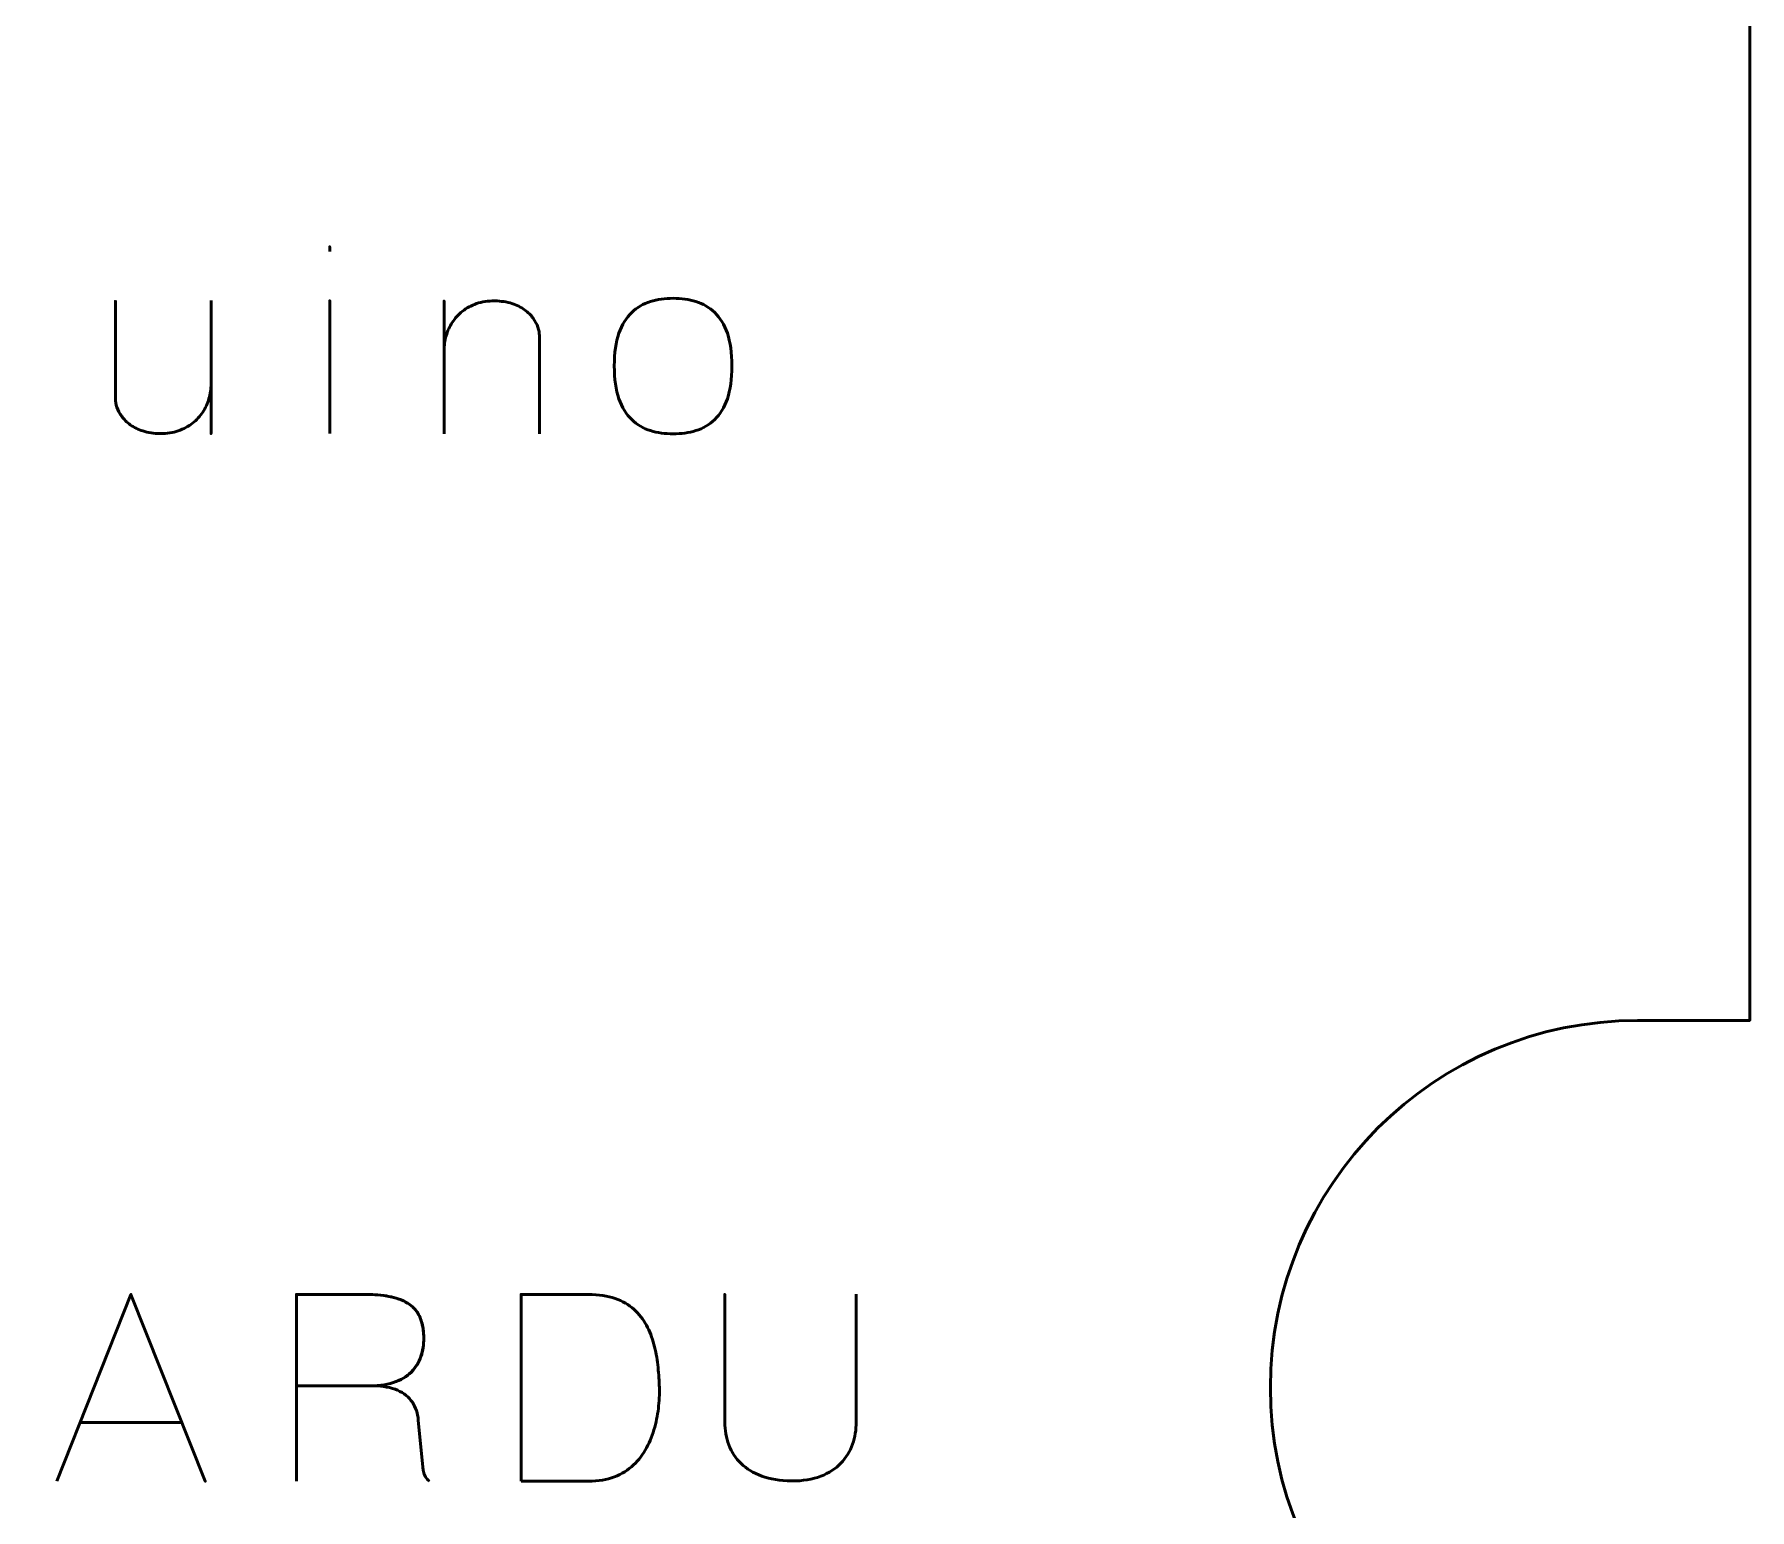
# Model space of a CAD drawing. Header units: centimetres. Extents: x -13.2 to -1.8, y -9.5 to -0.2.
# Drawn here: x -4.652 to -1.85, y -7.261 to -4.85 of the extents above; entities that cross this region are included whole.
import ezdxf

# ---------------------------------------------------------------- set-up
doc = ezdxf.new("R2010")
doc.units = ezdxf.units.CM
doc.header["$MEASUREMENT"] = 0
doc.layers.add('Layer 1', color=7, linetype='Continuous')

msp = doc.modelspace()

# ---------------------------------------------------------------- linework, layer by layer
at = {"layer": 'Layer 1', "lineweight": 53}
msp.add_open_spline([(-7.15003, -8.99995), (-7.15003, -8.99995), (-7.15003, -7.55), (-7.15003, -7.55), (-7.15003, -7.55), (-7.15003, -7.55), (-6.91251, -7.55), (-6.91251, -7.55), (-6.91251, -7.55), (-6.58119, -7.55), (-6.31251, -7.28131), (-6.31251, -6.95), (-6.31251, -6.95), (-6.31251, -6.61869), (-6.58119, -6.35), (-6.91251, -6.35), (-6.91251, -6.35), (-6.91251, -6.35), (-7.15003, -6.35), (-7.15003, -6.35), (-7.15003, -6.35), (-7.15003, -6.35), (-7.15003, -0.70005), (-7.15003, -0.70005), (-7.15003, -0.70005), (-7.15003, -0.42305), (-6.92694, -0.19995), (-6.64994, -0.19995), (-6.64994, -0.19995), (-6.64994, -0.19995), (-2.35008, -0.19995), (-2.35008, -0.19995), (-2.35008, -0.19995), (-2.07294, -0.19995), (-1.84998, -0.42305), (-1.84998, -0.70005), (-1.84998, -0.70005), (-1.84998, -0.70005), (-1.84998, -0.84998), (-1.84998, -0.84998), (-1.84998, -0.84998), (-1.84998, -0.84998), (-2.19998, -0.84998), (-2.19998, -0.84998), (-2.19998, -0.84998), (-2.19998, -0.84998), (-2.19998, -0.70005), (-2.19998, -0.70005), (-2.19998, -0.70005), (-2.19998, -0.70005), (-2.2401, -0.70005), (-2.2401, -0.70005), (-2.2401, -0.70005), (-2.26644, -0.65448), (-2.30442, -0.61649), (-2.34999, -0.59013), (-2.34999, -0.59013), (-2.34999, -0.59013), (-2.34999, -0.55005), (-2.34999, -0.55005), (-2.34999, -0.55005), (-2.34999, -0.55005), (-2.49369, -0.55005), (-2.49369, -0.55005), (-2.49369, -0.55005), (-2.49369, -0.55005), (-2.5, -0.54998), (-2.5, -0.54998), (-2.5, -0.54998), (-2.5, -0.54998), (-2.50631, -0.55005), (-2.50631, -0.55005), (-2.50631, -0.55005), (-2.50631, -0.55005), (-2.64999, -0.55005), (-2.64999, -0.55005), (-2.64999, -0.55005), (-2.64999, -0.55005), (-2.64999, -0.59014), (-2.64999, -0.59014), (-2.64999, -0.59014), (-2.64999, -0.59014), (-2.65451, -0.59282), (-2.65451, -0.59282), (-2.65451, -0.59282), (-2.65451, -0.59282), (-2.65605, -0.59374), (-2.65605, -0.59374), (-2.65605, -0.59374), (-2.65605, -0.59374), (-2.66152, -0.59716), (-2.66152, -0.59716), (-2.66152, -0.59716), (-2.66152, -0.59716), (-2.66167, -0.59726), (-2.66167, -0.59726), (-2.66167, -0.59726), (-2.66167, -0.59726), (-2.6626, -0.59786), (-2.6626, -0.59786), (-2.6626, -0.59786), (-2.6626, -0.59786), (-2.66737, -0.60101), (-2.66737, -0.60101), (-2.66737, -0.60101), (-2.66737, -0.60101), (-2.66771, -0.60123), (-2.66771, -0.60123), (-2.66771, -0.60123), (-2.66771, -0.60123), (-2.66875, -0.60194), (-2.66875, -0.60194), (-2.66875, -0.60194), (-2.66875, -0.60194), (-2.67279, -0.60474), (-2.67279, -0.60474), (-2.67279, -0.60474), (-2.67279, -0.60474), (-2.67364, -0.60534), (-2.67364, -0.60534), (-2.67364, -0.60534), (-2.67364, -0.60534), (-2.67479, -0.60617), (-2.67479, -0.60617), (-2.67479, -0.60617), (-2.67479, -0.60617), (-2.67876, -0.60907), (-2.67876, -0.60907), (-2.67876, -0.60907), (-2.67876, -0.60907), (-2.67947, -0.6096), (-2.67947, -0.6096), (-2.67947, -0.6096), (-2.67947, -0.6096), (-2.67963, -0.60972), (-2.67963, -0.60972), (-2.67963, -0.60972), (-2.67963, -0.60972), (-2.68514, -0.61394), (-2.68514, -0.61394), (-2.68514, -0.61394), (-2.68514, -0.61394), (-2.68528, -0.61405), (-2.68528, -0.61405), (-2.68528, -0.61405), (-2.68528, -0.61405), (-2.69036, -0.61814), (-2.69036, -0.61814), (-2.69036, -0.61814), (-2.69036, -0.61814), (-2.6908, -0.6185), (-2.6908, -0.6185), (-2.6908, -0.6185), (-2.6908, -0.6185), (-2.69097, -0.61864), (-2.69097, -0.61864), (-2.69097, -0.61864), (-2.69097, -0.61864), (-2.69599, -0.62288), (-2.69599, -0.62288), (-2.69599, -0.62288), (-2.69599, -0.62288), (-2.69631, -0.62315), (-2.69631, -0.62315), (-2.69631, -0.62315), (-2.69631, -0.62315), (-2.69678, -0.62356), (-2.69678, -0.62356), (-2.69678, -0.62356), (-2.69678, -0.62356), (-2.7015, -0.62775), (-2.7015, -0.62775), (-2.7015, -0.62775), (-2.7015, -0.62775), (-2.70169, -0.62793), (-2.70169, -0.62793), (-2.70169, -0.62793), (-2.70344, -0.62951), (-2.70517, -0.63113), (-2.70688, -0.63276), (-2.70688, -0.63276), (-2.70688, -0.63276), (-2.70696, -0.63284), (-2.70696, -0.63284), (-2.70696, -0.63284), (-2.70696, -0.63284), (-2.71211, -0.63787), (-2.71211, -0.63787), (-2.71211, -0.63787), (-2.71211, -0.63787), (-2.71214, -0.63789), (-2.71214, -0.63789), (-2.71214, -0.63789), (-2.71383, -0.63958), (-2.71549, -0.64129), (-2.71714, -0.64302), (-2.71714, -0.64302), (-2.71714, -0.64302), (-2.71728, -0.64316), (-2.71728, -0.64316), (-2.71728, -0.64316), (-2.72053, -0.64657), (-2.72371, -0.65006), (-2.7268, -0.65363), (-2.7268, -0.65363), (-2.7268, -0.65363), (-2.72683, -0.65367), (-2.72683, -0.65367), (-2.72683, -0.65367), (-2.72683, -0.65367), (-2.72716, -0.65405), (-2.72716, -0.65405), (-2.72716, -0.65405), (-2.73945, -0.66828), (-2.75042, -0.68368), (-2.75989, -0.70005), (-2.75989, -0.70005), (-2.75989, -0.70005), (-2.79999, -0.70005), (-2.79999, -0.70005), (-2.79999, -0.70005), (-2.79999, -0.70005), (-2.79999, -0.84843), (-2.79999, -0.84843), (-2.79999, -0.84843), (-2.79999, -0.84843), (-2.80001, -0.84998), (-2.80001, -0.84998), (-2.80001, -0.84998), (-2.80001, -0.84998), (-2.8, -0.85075), (-2.8, -0.85075), (-2.8, -0.85075), (-2.8, -0.85075), (-2.8, -1.28878), (-2.8, -1.28878), (-2.8, -1.28878), (-3.02646, -1.37459), (-3.18751, -1.59351), (-3.18751, -1.85), (-3.18751, -1.85), (-3.18751, -2.18131), (-2.91883, -2.45), (-2.58751, -2.45), (-2.58751, -2.45), (-2.58751, -2.45), (-1.84998, -2.45), (-1.84998, -2.45), (-1.84998, -2.45), (-1.84998, -2.45), (-1.84998, -6.4615), (-1.84998, -6.4615), (-1.84998, -6.4615), (-1.84998, -6.4615), (-2.03301, -6.4615), (-2.03301, -6.4615), (-2.03301, -6.4615), (-2.36433, -6.4615), (-2.63301, -6.73019), (-2.63301, -7.0615), (-2.63301, -7.0615), (-2.63301, -7.39281), (-2.36433, -7.6615), (-2.03301, -7.6615), (-2.03301, -7.6615), (-2.03301, -7.6615), (-1.84998, -7.6615), (-1.84998, -7.6615), (-1.84998, -7.6615), (-1.84998, -7.6615), (-1.84998, -8.99995), (-1.84998, -8.99995), (-1.84998, -8.99995), (-1.84998, -9.27695), (-2.07294, -9.50005), (-2.35008, -9.50005), (-2.35008, -9.50005), (-2.35008, -9.50005), (-6.64994, -9.50005), (-6.64994, -9.50005), (-6.64994, -9.50005), (-6.92694, -9.50005), (-7.15003, -9.27695), (-7.15003, -8.99995)], degree=3, knots=[0, 0, 0, 0, 0.0140845, 0.0140845, 0.0140845, 0.0140845, 0.028169, 0.028169, 0.028169, 0.028169, 0.0422535, 0.0422535, 0.0422535, 0.0422535, 0.056338, 0.056338, 0.056338, 0.056338, 0.0704225, 0.0704225, 0.0704225, 0.0704225, 0.084507, 0.084507, 0.084507, 0.084507, 0.0985915, 0.0985915, 0.0985915, 0.0985915, 0.1126761, 0.1126761, 0.1126761, 0.1126761, 0.1267606, 0.1267606, 0.1267606, 0.1267606, 0.1408451, 0.1408451, 0.1408451, 0.1408451, 0.1549296, 0.1549296, 0.1549296, 0.1549296, 0.1690141, 0.1690141, 0.1690141, 0.1690141, 0.1830986, 0.1830986, 0.1830986, 0.1830986, 0.1971831, 0.1971831, 0.1971831, 0.1971831, 0.2112676, 0.2112676, 0.2112676, 0.2112676, 0.2253521, 0.2253521, 0.2253521, 0.2253521, 0.2394366, 0.2394366, 0.2394366, 0.2394366, 0.2535211, 0.2535211, 0.2535211, 0.2535211, 0.2676056, 0.2676056, 0.2676056, 0.2676056, 0.2816901, 0.2816901, 0.2816901, 0.2816901, 0.2957746, 0.2957746, 0.2957746, 0.2957746, 0.3098592, 0.3098592, 0.3098592, 0.3098592, 0.3239437, 0.3239437, 0.3239437, 0.3239437, 0.3380282, 0.3380282, 0.3380282, 0.3380282, 0.3521127, 0.3521127, 0.3521127, 0.3521127, 0.3661972, 0.3661972, 0.3661972, 0.3661972, 0.3802817, 0.3802817, 0.3802817, 0.3802817, 0.3943662, 0.3943662, 0.3943662, 0.3943662, 0.4084507, 0.4084507, 0.4084507, 0.4084507, 0.4225352, 0.4225352, 0.4225352, 0.4225352, 0.4366197, 0.4366197, 0.4366197, 0.4366197, 0.4507042, 0.4507042, 0.4507042, 0.4507042, 0.4647887, 0.4647887, 0.4647887, 0.4647887, 0.4788732, 0.4788732, 0.4788732, 0.4788732, 0.4929577, 0.4929577, 0.4929577, 0.4929577, 0.5070423, 0.5070423, 0.5070423, 0.5070423, 0.5211268, 0.5211268, 0.5211268, 0.5211268, 0.5352113, 0.5352113, 0.5352113, 0.5352113, 0.5492958, 0.5492958, 0.5492958, 0.5492958, 0.5633803, 0.5633803, 0.5633803, 0.5633803, 0.5774648, 0.5774648, 0.5774648, 0.5774648, 0.5915493, 0.5915493, 0.5915493, 0.5915493, 0.6056338, 0.6056338, 0.6056338, 0.6056338, 0.6197183, 0.6197183, 0.6197183, 0.6197183, 0.6338028, 0.6338028, 0.6338028, 0.6338028, 0.6478873, 0.6478873, 0.6478873, 0.6478873, 0.6619718, 0.6619718, 0.6619718, 0.6619718, 0.6760563, 0.6760563, 0.6760563, 0.6760563, 0.6901408, 0.6901408, 0.6901408, 0.6901408, 0.7042254, 0.7042254, 0.7042254, 0.7042254, 0.7183099, 0.7183099, 0.7183099, 0.7183099, 0.7323944, 0.7323944, 0.7323944, 0.7323944, 0.7464789, 0.7464789, 0.7464789, 0.7464789, 0.7605634, 0.7605634, 0.7605634, 0.7605634, 0.7746479, 0.7746479, 0.7746479, 0.7746479, 0.7887324, 0.7887324, 0.7887324, 0.7887324, 0.8028169, 0.8028169, 0.8028169, 0.8028169, 0.8169014, 0.8169014, 0.8169014, 0.8169014, 0.8309859, 0.8309859, 0.8309859, 0.8309859, 0.8450704, 0.8450704, 0.8450704, 0.8450704, 0.8591549, 0.8591549, 0.8591549, 0.8591549, 0.8732394, 0.8732394, 0.8732394, 0.8732394, 0.8873239, 0.8873239, 0.8873239, 0.8873239, 0.9014085, 0.9014085, 0.9014085, 0.9014085, 0.915493, 0.915493, 0.915493, 0.915493, 0.9295775, 0.9295775, 0.9295775, 0.9295775, 0.943662, 0.943662, 0.943662, 0.943662, 0.9577465, 0.9577465, 0.9577465, 0.9577465, 0.971831, 0.971831, 0.971831, 0.971831, 0.9859155, 0.9859155, 0.9859155, 0.9859155, 1, 1, 1, 1], dxfattribs=at)
at = {"layer": 'Layer 1', "color": 5, "lineweight": 53}
for points, knots in [([(-4.16961, -5.20484), (-4.16961, -5.20484), (-4.16961, -5.19722), (-4.16961, -5.19722), (-4.16961, -5.19722), (-4.16961, -5.19722), (-4.16961, -5.20484), (-4.16961, -5.20484)], [0, 0, 0, 0, 0.5, 0.5, 0.5, 0.5, 1, 1, 1, 1]), ([(-4.5197, -5.28485), (-4.5197, -5.28492), (-4.5197, -5.28696), (-4.5197, -5.29098), (-4.5197, -5.29098), (-4.5197, -5.295), (-4.5197, -5.30044), (-4.5197, -5.30728), (-4.5197, -5.30728), (-4.5197, -5.3142), (-4.5197, -5.32203), (-4.5197, -5.33078), (-4.5197, -5.33078), (-4.5197, -5.33945), (-4.5197, -5.34863), (-4.5197, -5.35815), (-4.5197, -5.35815), (-4.5197, -5.36775), (-4.5197, -5.3772), (-4.5197, -5.38651), (-4.5197, -5.38651), (-4.5197, -5.3959), (-4.5197, -5.40465), (-4.5197, -5.41269), (-4.5197, -5.41269), (-4.5197, -5.4208), (-4.5197, -5.42779), (-4.5197, -5.43365), (-4.5197, -5.43365), (-4.5197, -5.43943), (-4.5197, -5.44359), (-4.5197, -5.44613), (-4.5197, -5.44613), (-4.5197, -5.45008), (-4.51892, -5.45453), (-4.51723, -5.4594), (-4.51723, -5.4594), (-4.51561, -5.46434), (-4.513, -5.46928), (-4.5094, -5.47421), (-4.5094, -5.47421), (-4.5058, -5.47922), (-4.50122, -5.48381), (-4.4955, -5.48804), (-4.4955, -5.48804), (-4.48971, -5.49228), (-4.4828, -5.49566), (-4.47476, -5.49827), (-4.47476, -5.49827), (-4.46664, -5.50088), (-4.45719, -5.5023), (-4.44646, -5.50244), (-4.44646, -5.50244), (-4.4356, -5.50244), (-4.42579, -5.50096), (-4.41704, -5.49799), (-4.41704, -5.49799), (-4.40822, -5.49496), (-4.40053, -5.4908), (-4.39383, -5.4855), (-4.39383, -5.4855), (-4.3872, -5.48021), (-4.38162, -5.47414), (-4.37711, -5.46723), (-4.37711, -5.46723), (-4.37259, -5.46039), (-4.36921, -5.45312), (-4.36695, -5.44536), (-4.36695, -5.44536), (-4.36462, -5.43767), (-4.36349, -5.42984), (-4.36349, -5.422), (-4.36349, -5.422), (-4.36349, -5.42984), (-4.36462, -5.43767), (-4.36695, -5.44536), (-4.36695, -5.44536), (-4.36921, -5.45312), (-4.37259, -5.46039), (-4.37711, -5.46723), (-4.37711, -5.46723), (-4.38162, -5.47414), (-4.3872, -5.48021), (-4.39383, -5.4855), (-4.39383, -5.4855), (-4.40053, -5.4908), (-4.40822, -5.49496), (-4.41704, -5.49799), (-4.41704, -5.49799), (-4.42579, -5.50096), (-4.4356, -5.50244), (-4.44646, -5.50244), (-4.44646, -5.50244), (-4.45719, -5.5023), (-4.46664, -5.50088), (-4.47476, -5.49827), (-4.47476, -5.49827), (-4.4828, -5.49566), (-4.48971, -5.49228), (-4.4955, -5.48804), (-4.4955, -5.48804), (-4.50122, -5.48381), (-4.5058, -5.47922), (-4.5094, -5.47421), (-4.5094, -5.47421), (-4.513, -5.46928), (-4.51561, -5.46434), (-4.51723, -5.4594), (-4.51723, -5.4594), (-4.51892, -5.45453), (-4.5197, -5.45008), (-4.5197, -5.44613), (-4.5197, -5.44613), (-4.5197, -5.44359), (-4.5197, -5.43943), (-4.5197, -5.43365), (-4.5197, -5.43365), (-4.5197, -5.42779), (-4.5197, -5.4208), (-4.5197, -5.41269), (-4.5197, -5.41269), (-4.5197, -5.40465), (-4.5197, -5.3959), (-4.5197, -5.38651), (-4.5197, -5.38651), (-4.5197, -5.3772), (-4.5197, -5.36775), (-4.5197, -5.35815), (-4.5197, -5.35815), (-4.5197, -5.34863), (-4.5197, -5.33945), (-4.5197, -5.33078), (-4.5197, -5.33078), (-4.5197, -5.32203), (-4.5197, -5.3142), (-4.5197, -5.30728), (-4.5197, -5.30728), (-4.5197, -5.30044), (-4.5197, -5.295), (-4.5197, -5.29098), (-4.5197, -5.29098), (-4.5197, -5.28696), (-4.5197, -5.28492), (-4.5197, -5.28485)], [0, 0, 0, 0, 0.0277778, 0.0277778, 0.0277778, 0.0277778, 0.0555556, 0.0555556, 0.0555556, 0.0555556, 0.0833333, 0.0833333, 0.0833333, 0.0833333, 0.1111111, 0.1111111, 0.1111111, 0.1111111, 0.1388889, 0.1388889, 0.1388889, 0.1388889, 0.1666667, 0.1666667, 0.1666667, 0.1666667, 0.1944444, 0.1944444, 0.1944444, 0.1944444, 0.2222222, 0.2222222, 0.2222222, 0.2222222, 0.25, 0.25, 0.25, 0.25, 0.2777778, 0.2777778, 0.2777778, 0.2777778, 0.3055556, 0.3055556, 0.3055556, 0.3055556, 0.3333333, 0.3333333, 0.3333333, 0.3333333, 0.3611111, 0.3611111, 0.3611111, 0.3611111, 0.3888889, 0.3888889, 0.3888889, 0.3888889, 0.4166667, 0.4166667, 0.4166667, 0.4166667, 0.4444444, 0.4444444, 0.4444444, 0.4444444, 0.4722222, 0.4722222, 0.4722222, 0.4722222, 0.5, 0.5, 0.5, 0.5, 0.5277778, 0.5277778, 0.5277778, 0.5277778, 0.5555556, 0.5555556, 0.5555556, 0.5555556, 0.5833333, 0.5833333, 0.5833333, 0.5833333, 0.6111111, 0.6111111, 0.6111111, 0.6111111, 0.6388889, 0.6388889, 0.6388889, 0.6388889, 0.6666667, 0.6666667, 0.6666667, 0.6666667, 0.6944444, 0.6944444, 0.6944444, 0.6944444, 0.7222222, 0.7222222, 0.7222222, 0.7222222, 0.75, 0.75, 0.75, 0.75, 0.7777778, 0.7777778, 0.7777778, 0.7777778, 0.8055556, 0.8055556, 0.8055556, 0.8055556, 0.8333333, 0.8333333, 0.8333333, 0.8333333, 0.8611111, 0.8611111, 0.8611111, 0.8611111, 0.8888889, 0.8888889, 0.8888889, 0.8888889, 0.9166667, 0.9166667, 0.9166667, 0.9166667, 0.9444444, 0.9444444, 0.9444444, 0.9444444, 0.9722222, 0.9722222, 0.9722222, 0.9722222, 1, 1, 1, 1]), ([(-4.36349, -5.28485), (-4.36349, -5.28485), (-4.36349, -5.50244), (-4.36349, -5.50244), (-4.36349, -5.50244), (-4.36349, -5.50244), (-4.36349, -5.28485), (-4.36349, -5.28485)], [0, 0, 0, 0, 0.5, 0.5, 0.5, 0.5, 1, 1, 1, 1]), ([(-4.16961, -5.50244), (-4.16961, -5.50244), (-4.16961, -5.28527), (-4.16961, -5.28527), (-4.16961, -5.28527), (-4.16961, -5.28534), (-4.16961, -5.28788), (-4.16961, -5.29275), (-4.16961, -5.29275), (-4.16961, -5.29762), (-4.16961, -5.30432), (-4.16961, -5.31278), (-4.16961, -5.31278), (-4.16961, -5.32125), (-4.16961, -5.33092), (-4.16961, -5.34178), (-4.16961, -5.34178), (-4.16961, -5.35265), (-4.16961, -5.36408), (-4.16961, -5.37614), (-4.16961, -5.37614), (-4.16961, -5.38814), (-4.16961, -5.4002), (-4.16961, -5.4122), (-4.16961, -5.4122), (-4.16961, -5.42426), (-4.16961, -5.43569), (-4.16961, -5.44649), (-4.16961, -5.44649), (-4.16961, -5.45735), (-4.16961, -5.46695), (-4.16961, -5.47534), (-4.16961, -5.47534), (-4.16961, -5.48381), (-4.16961, -5.49037), (-4.16961, -5.49524), (-4.16961, -5.49524), (-4.16961, -5.50004), (-4.16961, -5.50244), (-4.16961, -5.50244)], [0, 0, 0, 0, 0.1, 0.1, 0.1, 0.1, 0.2, 0.2, 0.2, 0.2, 0.3, 0.3, 0.3, 0.3, 0.4, 0.4, 0.4, 0.4, 0.5, 0.5, 0.5, 0.5, 0.6, 0.6, 0.6, 0.6, 0.7, 0.7, 0.7, 0.7, 0.8, 0.8, 0.8, 0.8, 0.9, 0.9, 0.9, 0.9, 1, 1, 1, 1]), ([(-3.82714, -5.50286), (-3.82714, -5.50279), (-3.82714, -5.50074), (-3.82714, -5.49672), (-3.82714, -5.49672), (-3.82714, -5.49277), (-3.82714, -5.48734), (-3.82714, -5.48049), (-3.82714, -5.48049), (-3.82714, -5.47358), (-3.82714, -5.46582), (-3.82714, -5.45707), (-3.82714, -5.45707), (-3.82714, -5.44839), (-3.82714, -5.43929), (-3.82714, -5.42969), (-3.82714, -5.42969), (-3.82714, -5.42017), (-3.82714, -5.41079), (-3.82714, -5.40147), (-3.82714, -5.40147), (-3.82714, -5.39216), (-3.82714, -5.38341), (-3.82714, -5.37537), (-3.82714, -5.37537), (-3.82714, -5.36725), (-3.82714, -5.36034), (-3.82714, -5.35448), (-3.82714, -5.35448), (-3.82714, -5.3487), (-3.82714, -5.34453), (-3.82714, -5.34199), (-3.82714, -5.34199), (-3.82714, -5.33804), (-3.82791, -5.3336), (-3.8296, -5.32873), (-3.8296, -5.32873), (-3.83123, -5.32379), (-3.83384, -5.31885), (-3.83744, -5.31391), (-3.83744, -5.31391), (-3.84103, -5.3089), (-3.84562, -5.30432), (-3.85134, -5.30008), (-3.85134, -5.30008), (-3.85712, -5.29585), (-3.86404, -5.29246), (-3.87208, -5.28985), (-3.87208, -5.28985), (-3.88019, -5.28724), (-3.88965, -5.28583), (-3.90037, -5.28569), (-3.90037, -5.28569), (-3.91124, -5.28569), (-3.92104, -5.28717), (-3.92979, -5.29014), (-3.92979, -5.29014), (-3.93854, -5.29317), (-3.94623, -5.29733), (-3.95286, -5.30262), (-3.95286, -5.30262), (-3.9595, -5.30792), (-3.965, -5.31398), (-3.96944, -5.3209), (-3.96944, -5.3209), (-3.97396, -5.32774), (-3.97728, -5.33501), (-3.97953, -5.34277), (-3.97953, -5.34277), (-3.98179, -5.35046), (-3.98292, -5.35829), (-3.98292, -5.36612), (-3.98292, -5.36612), (-3.98292, -5.35829), (-3.98179, -5.35046), (-3.97953, -5.34277), (-3.97953, -5.34277), (-3.97728, -5.33501), (-3.97396, -5.32774), (-3.96944, -5.3209), (-3.96944, -5.3209), (-3.965, -5.31398), (-3.9595, -5.30792), (-3.95286, -5.30262), (-3.95286, -5.30262), (-3.94623, -5.29733), (-3.93854, -5.29317), (-3.92979, -5.29014), (-3.92979, -5.29014), (-3.92104, -5.28717), (-3.91124, -5.28569), (-3.90037, -5.28569), (-3.90037, -5.28569), (-3.88965, -5.28583), (-3.88019, -5.28724), (-3.87208, -5.28985), (-3.87208, -5.28985), (-3.86404, -5.29246), (-3.85712, -5.29585), (-3.85134, -5.30008), (-3.85134, -5.30008), (-3.84562, -5.30432), (-3.84103, -5.3089), (-3.83744, -5.31391), (-3.83744, -5.31391), (-3.83384, -5.31885), (-3.83123, -5.32379), (-3.8296, -5.32873), (-3.8296, -5.32873), (-3.82791, -5.3336), (-3.82714, -5.33804), (-3.82714, -5.34199), (-3.82714, -5.34199), (-3.82714, -5.34453), (-3.82714, -5.3487), (-3.82714, -5.35448), (-3.82714, -5.35448), (-3.82714, -5.36034), (-3.82714, -5.36725), (-3.82714, -5.37537), (-3.82714, -5.37537), (-3.82714, -5.38341), (-3.82714, -5.39216), (-3.82714, -5.40147), (-3.82714, -5.40147), (-3.82714, -5.41079), (-3.82714, -5.42017), (-3.82714, -5.42969), (-3.82714, -5.42969), (-3.82714, -5.43929), (-3.82714, -5.44839), (-3.82714, -5.45707), (-3.82714, -5.45707), (-3.82714, -5.46582), (-3.82714, -5.47358), (-3.82714, -5.48049), (-3.82714, -5.48049), (-3.82714, -5.48734), (-3.82714, -5.49277), (-3.82714, -5.49672), (-3.82714, -5.49672), (-3.82714, -5.50074), (-3.82714, -5.50279), (-3.82714, -5.50286)], [0, 0, 0, 0, 0.0277778, 0.0277778, 0.0277778, 0.0277778, 0.0555556, 0.0555556, 0.0555556, 0.0555556, 0.0833333, 0.0833333, 0.0833333, 0.0833333, 0.1111111, 0.1111111, 0.1111111, 0.1111111, 0.1388889, 0.1388889, 0.1388889, 0.1388889, 0.1666667, 0.1666667, 0.1666667, 0.1666667, 0.1944444, 0.1944444, 0.1944444, 0.1944444, 0.2222222, 0.2222222, 0.2222222, 0.2222222, 0.25, 0.25, 0.25, 0.25, 0.2777778, 0.2777778, 0.2777778, 0.2777778, 0.3055556, 0.3055556, 0.3055556, 0.3055556, 0.3333333, 0.3333333, 0.3333333, 0.3333333, 0.3611111, 0.3611111, 0.3611111, 0.3611111, 0.3888889, 0.3888889, 0.3888889, 0.3888889, 0.4166667, 0.4166667, 0.4166667, 0.4166667, 0.4444444, 0.4444444, 0.4444444, 0.4444444, 0.4722222, 0.4722222, 0.4722222, 0.4722222, 0.5, 0.5, 0.5, 0.5, 0.5277778, 0.5277778, 0.5277778, 0.5277778, 0.5555556, 0.5555556, 0.5555556, 0.5555556, 0.5833333, 0.5833333, 0.5833333, 0.5833333, 0.6111111, 0.6111111, 0.6111111, 0.6111111, 0.6388889, 0.6388889, 0.6388889, 0.6388889, 0.6666667, 0.6666667, 0.6666667, 0.6666667, 0.6944444, 0.6944444, 0.6944444, 0.6944444, 0.7222222, 0.7222222, 0.7222222, 0.7222222, 0.75, 0.75, 0.75, 0.75, 0.7777778, 0.7777778, 0.7777778, 0.7777778, 0.8055556, 0.8055556, 0.8055556, 0.8055556, 0.8333333, 0.8333333, 0.8333333, 0.8333333, 0.8611111, 0.8611111, 0.8611111, 0.8611111, 0.8888889, 0.8888889, 0.8888889, 0.8888889, 0.9166667, 0.9166667, 0.9166667, 0.9166667, 0.9444444, 0.9444444, 0.9444444, 0.9444444, 0.9722222, 0.9722222, 0.9722222, 0.9722222, 1, 1, 1, 1]), ([(-3.98292, -5.50286), (-3.98292, -5.50286), (-3.98292, -5.28569), (-3.98292, -5.28569), (-3.98292, -5.28569), (-3.98292, -5.28569), (-3.98292, -5.50286), (-3.98292, -5.50286)], [0, 0, 0, 0, 0.5, 0.5, 0.5, 0.5, 1, 1, 1, 1]), ([(-3.60869, -5.50286), (-3.59536, -5.50293), (-3.58294, -5.50124), (-3.57137, -5.49764), (-3.57137, -5.49764), (-3.5598, -5.49404), (-3.54957, -5.48804), (-3.54082, -5.47965), (-3.54082, -5.47965), (-3.532, -5.47125), (-3.52516, -5.45989), (-3.52015, -5.4455), (-3.52015, -5.4455), (-3.51521, -5.43118), (-3.51267, -5.41333), (-3.5126, -5.39195), (-3.5126, -5.39195), (-3.51267, -5.37064), (-3.51521, -5.35286), (-3.52015, -5.33861), (-3.52015, -5.33861), (-3.52516, -5.32436), (-3.532, -5.313), (-3.54082, -5.3046), (-3.54082, -5.3046), (-3.54957, -5.29627), (-3.5598, -5.29028), (-3.57137, -5.28668), (-3.57137, -5.28668), (-3.58294, -5.28308), (-3.59536, -5.28139), (-3.60869, -5.28146), (-3.60869, -5.28146), (-3.62189, -5.28139), (-3.63431, -5.28308), (-3.64588, -5.28668), (-3.64588, -5.28668), (-3.65745, -5.29028), (-3.66761, -5.29627), (-3.67643, -5.3046), (-3.67643, -5.3046), (-3.68525, -5.313), (-3.69216, -5.32436), (-3.69717, -5.33861), (-3.69717, -5.33861), (-3.70218, -5.35286), (-3.70472, -5.37064), (-3.70479, -5.39195), (-3.70479, -5.39195), (-3.70472, -5.41333), (-3.70218, -5.43118), (-3.69717, -5.4455), (-3.69717, -5.4455), (-3.69216, -5.45989), (-3.68525, -5.47125), (-3.67643, -5.47965), (-3.67643, -5.47965), (-3.66761, -5.48804), (-3.65745, -5.49404), (-3.64588, -5.49764), (-3.64588, -5.49764), (-3.63431, -5.50124), (-3.62189, -5.50293), (-3.60869, -5.50286)], [0, 0, 0, 0, 0.0625, 0.0625, 0.0625, 0.0625, 0.125, 0.125, 0.125, 0.125, 0.1875, 0.1875, 0.1875, 0.1875, 0.25, 0.25, 0.25, 0.25, 0.3125, 0.3125, 0.3125, 0.3125, 0.375, 0.375, 0.375, 0.375, 0.4375, 0.4375, 0.4375, 0.4375, 0.5, 0.5, 0.5, 0.5, 0.5625, 0.5625, 0.5625, 0.5625, 0.625, 0.625, 0.625, 0.625, 0.6875, 0.6875, 0.6875, 0.6875, 0.75, 0.75, 0.75, 0.75, 0.8125, 0.8125, 0.8125, 0.8125, 0.875, 0.875, 0.875, 0.875, 0.9375, 0.9375, 0.9375, 0.9375, 1, 1, 1, 1]), ([(-3.60869, -5.50286), (-3.59536, -5.50293), (-3.58294, -5.50124), (-3.57137, -5.49764), (-3.57137, -5.49764), (-3.5598, -5.49404), (-3.54957, -5.48804), (-3.54082, -5.47965), (-3.54082, -5.47965), (-3.532, -5.47125), (-3.52516, -5.45989), (-3.52015, -5.4455), (-3.52015, -5.4455), (-3.51521, -5.43118), (-3.51267, -5.41333), (-3.5126, -5.39195), (-3.5126, -5.39195), (-3.51267, -5.37064), (-3.51521, -5.35286), (-3.52015, -5.33861), (-3.52015, -5.33861), (-3.52516, -5.32436), (-3.532, -5.313), (-3.54082, -5.3046), (-3.54082, -5.3046), (-3.54957, -5.29627), (-3.5598, -5.29028), (-3.57137, -5.28668), (-3.57137, -5.28668), (-3.58294, -5.28308), (-3.59536, -5.28139), (-3.60869, -5.28146), (-3.60869, -5.28146), (-3.62189, -5.28139), (-3.63431, -5.28308), (-3.64588, -5.28668), (-3.64588, -5.28668), (-3.65745, -5.29028), (-3.66761, -5.29627), (-3.67643, -5.3046), (-3.67643, -5.3046), (-3.68525, -5.313), (-3.69216, -5.32436), (-3.69717, -5.33861), (-3.69717, -5.33861), (-3.70218, -5.35286), (-3.70472, -5.37064), (-3.70479, -5.39195), (-3.70479, -5.39195), (-3.70472, -5.41333), (-3.70218, -5.43118), (-3.69717, -5.4455), (-3.69717, -5.4455), (-3.69216, -5.45989), (-3.68525, -5.47125), (-3.67643, -5.47965), (-3.67643, -5.47965), (-3.66761, -5.48804), (-3.65745, -5.49404), (-3.64588, -5.49764), (-3.64588, -5.49764), (-3.63431, -5.50124), (-3.62189, -5.50293), (-3.60869, -5.50286)], [0, 0, 0, 0, 0.0625, 0.0625, 0.0625, 0.0625, 0.125, 0.125, 0.125, 0.125, 0.1875, 0.1875, 0.1875, 0.1875, 0.25, 0.25, 0.25, 0.25, 0.3125, 0.3125, 0.3125, 0.3125, 0.375, 0.375, 0.375, 0.375, 0.4375, 0.4375, 0.4375, 0.4375, 0.5, 0.5, 0.5, 0.5, 0.5625, 0.5625, 0.5625, 0.5625, 0.625, 0.625, 0.625, 0.625, 0.6875, 0.6875, 0.6875, 0.6875, 0.75, 0.75, 0.75, 0.75, 0.8125, 0.8125, 0.8125, 0.8125, 0.875, 0.875, 0.875, 0.875, 0.9375, 0.9375, 0.9375, 0.9375, 1, 1, 1, 1]), ([(-4.6156, -7.21453), (-4.6156, -7.21453), (-4.49453, -6.90931), (-4.49453, -6.90931), (-4.49453, -6.90931), (-4.49453, -6.90931), (-4.37303, -7.21453), (-4.37303, -7.21453), (-4.37303, -7.21453), (-4.37303, -7.21453), (-4.49453, -6.90931), (-4.49453, -6.90931), (-4.49453, -6.90931), (-4.49453, -6.90931), (-4.6156, -7.21453), (-4.6156, -7.21453)], [0, 0, 0, 0, 0.25, 0.25, 0.25, 0.25, 0.5, 0.5, 0.5, 0.5, 0.75, 0.75, 0.75, 0.75, 1, 1, 1, 1]), ([(-4.22402, -7.21453), (-4.22402, -7.21453), (-4.22402, -6.90931), (-4.22402, -6.90931), (-4.22402, -6.90931), (-4.22402, -6.90931), (-4.11268, -6.90931), (-4.11268, -6.90931), (-4.11268, -6.90931), (-4.09716, -6.90931), (-4.0839, -6.91037), (-4.07296, -6.91241), (-4.07296, -6.91241), (-4.06196, -6.91446), (-4.05285, -6.91742), (-4.04566, -6.9213), (-4.04566, -6.9213), (-4.03846, -6.92518), (-4.03282, -6.92991), (-4.02865, -6.93548), (-4.02865, -6.93548), (-4.02442, -6.94099), (-4.02146, -6.94727), (-4.01955, -6.95425), (-4.01955, -6.95425), (-4.01765, -6.96124), (-4.01652, -6.96879), (-4.01617, -6.97704), (-4.01617, -6.97704), (-4.01567, -6.98741), (-4.0168, -6.99743), (-4.01948, -7.0071), (-4.01948, -7.0071), (-4.02223, -7.01683), (-4.02696, -7.02551), (-4.03366, -7.03327), (-4.03366, -7.03327), (-4.04044, -7.04104), (-4.04954, -7.04717), (-4.06111, -7.05176), (-4.06111, -7.05176), (-4.07268, -7.05628), (-4.087, -7.05867), (-4.10422, -7.05874), (-4.10422, -7.05874), (-4.10422, -7.05874), (-4.22402, -7.05874), (-4.22402, -7.05874), (-4.22402, -7.05874), (-4.22402, -7.05874), (-4.10422, -7.05874), (-4.10422, -7.05874), (-4.10422, -7.05874), (-4.08736, -7.05867), (-4.07317, -7.05628), (-4.06167, -7.05176), (-4.06167, -7.05176), (-4.05017, -7.04717), (-4.041, -7.04104), (-4.03416, -7.03327), (-4.03416, -7.03327), (-4.02731, -7.02551), (-4.02252, -7.01683), (-4.01969, -7.0071), (-4.01969, -7.0071), (-4.01687, -6.99743), (-4.01567, -6.98741), (-4.01617, -6.97704), (-4.01617, -6.97704), (-4.01659, -6.96674), (-4.01835, -6.95743), (-4.02146, -6.9491), (-4.02146, -6.9491), (-4.02449, -6.94085), (-4.02957, -6.93372), (-4.03663, -6.92779), (-4.03663, -6.92779), (-4.04368, -6.92187), (-4.05342, -6.91728), (-4.06577, -6.91411), (-4.06577, -6.91411), (-4.07811, -6.91093), (-4.09378, -6.90931), (-4.11268, -6.90931), (-4.11268, -6.90931), (-4.11268, -6.90931), (-4.22402, -6.90931), (-4.22402, -6.90931), (-4.22402, -6.90931), (-4.22402, -6.90931), (-4.22402, -7.21453), (-4.22402, -7.21453)], [0, 0, 0, 0, 0.0434783, 0.0434783, 0.0434783, 0.0434783, 0.0869565, 0.0869565, 0.0869565, 0.0869565, 0.1304348, 0.1304348, 0.1304348, 0.1304348, 0.173913, 0.173913, 0.173913, 0.173913, 0.2173913, 0.2173913, 0.2173913, 0.2173913, 0.2608696, 0.2608696, 0.2608696, 0.2608696, 0.3043478, 0.3043478, 0.3043478, 0.3043478, 0.3478261, 0.3478261, 0.3478261, 0.3478261, 0.3913043, 0.3913043, 0.3913043, 0.3913043, 0.4347826, 0.4347826, 0.4347826, 0.4347826, 0.4782609, 0.4782609, 0.4782609, 0.4782609, 0.5217391, 0.5217391, 0.5217391, 0.5217391, 0.5652174, 0.5652174, 0.5652174, 0.5652174, 0.6086957, 0.6086957, 0.6086957, 0.6086957, 0.6521739, 0.6521739, 0.6521739, 0.6521739, 0.6956522, 0.6956522, 0.6956522, 0.6956522, 0.7391304, 0.7391304, 0.7391304, 0.7391304, 0.7826087, 0.7826087, 0.7826087, 0.7826087, 0.826087, 0.826087, 0.826087, 0.826087, 0.8695652, 0.8695652, 0.8695652, 0.8695652, 0.9130435, 0.9130435, 0.9130435, 0.9130435, 0.9565217, 0.9565217, 0.9565217, 0.9565217, 1, 1, 1, 1]), ([(-3.85699, -7.21453), (-3.85699, -7.21453), (-3.85699, -6.90931), (-3.85699, -6.90931), (-3.85699, -6.90931), (-3.85699, -6.90931), (-3.74692, -6.90931), (-3.74692, -6.90931), (-3.74692, -6.90931), (-3.7302, -6.90938), (-3.71574, -6.91157), (-3.70353, -6.91587), (-3.70353, -6.91587), (-3.6914, -6.92017), (-3.6811, -6.9261), (-3.67277, -6.93358), (-3.67277, -6.93358), (-3.66438, -6.94113), (-3.6576, -6.94981), (-3.65231, -6.95954), (-3.65231, -6.95954), (-3.64702, -6.96935), (-3.64293, -6.97979), (-3.64003, -6.99087), (-3.64003, -6.99087), (-3.63714, -7.00188), (-3.6351, -7.0131), (-3.63383, -7.02445), (-3.63383, -7.02445), (-3.63256, -7.03581), (-3.63171, -7.04682), (-3.63136, -7.05747), (-3.63136, -7.05747), (-3.63086, -7.06813), (-3.63121, -7.07935), (-3.63234, -7.09113), (-3.63234, -7.09113), (-3.63347, -7.10291), (-3.63559, -7.11469), (-3.63876, -7.12641), (-3.63876, -7.12641), (-3.64187, -7.13812), (-3.64631, -7.14927), (-3.65203, -7.15978), (-3.65203, -7.15978), (-3.65767, -7.17036), (-3.66487, -7.17975), (-3.67348, -7.18793), (-3.67348, -7.18793), (-3.68216, -7.19612), (-3.69253, -7.20261), (-3.70466, -7.20733), (-3.70466, -7.20733), (-3.7168, -7.21206), (-3.73091, -7.21446), (-3.74692, -7.21453), (-3.74692, -7.21453), (-3.74692, -7.21453), (-3.85699, -7.21453), (-3.85699, -7.21453)], [0, 0, 0, 0, 0.0666667, 0.0666667, 0.0666667, 0.0666667, 0.1333333, 0.1333333, 0.1333333, 0.1333333, 0.2, 0.2, 0.2, 0.2, 0.2666667, 0.2666667, 0.2666667, 0.2666667, 0.3333333, 0.3333333, 0.3333333, 0.3333333, 0.4, 0.4, 0.4, 0.4, 0.4666667, 0.4666667, 0.4666667, 0.4666667, 0.5333333, 0.5333333, 0.5333333, 0.5333333, 0.6, 0.6, 0.6, 0.6, 0.6666667, 0.6666667, 0.6666667, 0.6666667, 0.7333333, 0.7333333, 0.7333333, 0.7333333, 0.8, 0.8, 0.8, 0.8, 0.8666667, 0.8666667, 0.8666667, 0.8666667, 0.9333333, 0.9333333, 0.9333333, 0.9333333, 1, 1, 1, 1]), ([(-3.85699, -7.21453), (-3.85699, -7.21453), (-3.85699, -6.90931), (-3.85699, -6.90931), (-3.85699, -6.90931), (-3.85699, -6.90931), (-3.74692, -6.90931), (-3.74692, -6.90931), (-3.74692, -6.90931), (-3.7302, -6.90938), (-3.71574, -6.91157), (-3.70353, -6.91587), (-3.70353, -6.91587), (-3.6914, -6.92017), (-3.6811, -6.9261), (-3.67277, -6.93358), (-3.67277, -6.93358), (-3.66438, -6.94113), (-3.6576, -6.94981), (-3.65231, -6.95954), (-3.65231, -6.95954), (-3.64702, -6.96935), (-3.64293, -6.97979), (-3.64003, -6.99087), (-3.64003, -6.99087), (-3.63714, -7.00188), (-3.6351, -7.0131), (-3.63383, -7.02445), (-3.63383, -7.02445), (-3.63256, -7.03581), (-3.63171, -7.04682), (-3.63136, -7.05747), (-3.63136, -7.05747), (-3.63086, -7.06813), (-3.63121, -7.07935), (-3.63234, -7.09113), (-3.63234, -7.09113), (-3.63347, -7.10291), (-3.63559, -7.11469), (-3.63876, -7.12641), (-3.63876, -7.12641), (-3.64187, -7.13812), (-3.64631, -7.14927), (-3.65203, -7.15978), (-3.65203, -7.15978), (-3.65767, -7.17036), (-3.66487, -7.17975), (-3.67348, -7.18793), (-3.67348, -7.18793), (-3.68216, -7.19612), (-3.69253, -7.20261), (-3.70466, -7.20733), (-3.70466, -7.20733), (-3.7168, -7.21206), (-3.73091, -7.21446), (-3.74692, -7.21453), (-3.74692, -7.21453), (-3.74692, -7.21453), (-3.85699, -7.21453), (-3.85699, -7.21453)], [0, 0, 0, 0, 0.0666667, 0.0666667, 0.0666667, 0.0666667, 0.1333333, 0.1333333, 0.1333333, 0.1333333, 0.2, 0.2, 0.2, 0.2, 0.2666667, 0.2666667, 0.2666667, 0.2666667, 0.3333333, 0.3333333, 0.3333333, 0.3333333, 0.4, 0.4, 0.4, 0.4, 0.4666667, 0.4666667, 0.4666667, 0.4666667, 0.5333333, 0.5333333, 0.5333333, 0.5333333, 0.6, 0.6, 0.6, 0.6, 0.6666667, 0.6666667, 0.6666667, 0.6666667, 0.7333333, 0.7333333, 0.7333333, 0.7333333, 0.8, 0.8, 0.8, 0.8, 0.8666667, 0.8666667, 0.8666667, 0.8666667, 0.9333333, 0.9333333, 0.9333333, 0.9333333, 1, 1, 1, 1]), ([(-3.30962, -6.90889), (-3.30962, -6.90896), (-3.30962, -6.91128), (-3.30962, -6.9158), (-3.30962, -6.9158), (-3.30962, -6.92025), (-3.30962, -6.92645), (-3.30962, -6.93436), (-3.30962, -6.93436), (-3.30962, -6.94226), (-3.30962, -6.95129), (-3.30962, -6.96152), (-3.30962, -6.96152), (-3.30962, -6.97175), (-3.30962, -6.98262), (-3.30962, -6.99419), (-3.30962, -6.99419), (-3.30962, -7.00576), (-3.30962, -7.0174), (-3.30962, -7.02925), (-3.30962, -7.02925), (-3.30962, -7.04104), (-3.30962, -7.05247), (-3.30962, -7.06354), (-3.30962, -7.06354), (-3.30962, -7.07462), (-3.30962, -7.08478), (-3.30962, -7.09402), (-3.30962, -7.09402), (-3.30962, -7.10334), (-3.30962, -7.11117), (-3.30962, -7.11759), (-3.30962, -7.11759), (-3.30962, -7.13043), (-3.3116, -7.14256), (-3.31569, -7.15413), (-3.31569, -7.15413), (-3.31978, -7.16571), (-3.32606, -7.17601), (-3.3346, -7.18504), (-3.3346, -7.18504), (-3.34314, -7.19407), (-3.35407, -7.2012), (-3.36748, -7.20635), (-3.36748, -7.20635), (-3.38088, -7.2115), (-3.39683, -7.21411), (-3.41545, -7.21411), (-3.41545, -7.21411), (-3.43408, -7.21368), (-3.45024, -7.211), (-3.46386, -7.20606), (-3.46386, -7.20606), (-3.47754, -7.20105), (-3.48883, -7.19421), (-3.49779, -7.18553), (-3.49779, -7.18553), (-3.50675, -7.17685), (-3.51338, -7.16669), (-3.51776, -7.15519), (-3.51776, -7.15519), (-3.52206, -7.14362), (-3.52425, -7.13113), (-3.52425, -7.11759), (-3.52425, -7.11759), (-3.52425, -7.11759), (-3.52425, -6.90889), (-3.52425, -6.90889), (-3.52425, -6.90889), (-3.52425, -6.90889), (-3.52425, -7.11759), (-3.52425, -7.11759), (-3.52425, -7.11759), (-3.52425, -7.13113), (-3.52206, -7.14362), (-3.51776, -7.15519), (-3.51776, -7.15519), (-3.51338, -7.16669), (-3.50675, -7.17685), (-3.49779, -7.18553), (-3.49779, -7.18553), (-3.48883, -7.19421), (-3.47754, -7.20105), (-3.46386, -7.20606), (-3.46386, -7.20606), (-3.45024, -7.211), (-3.43408, -7.21368), (-3.41545, -7.21411), (-3.41545, -7.21411), (-3.39683, -7.21411), (-3.38088, -7.2115), (-3.36748, -7.20635), (-3.36748, -7.20635), (-3.35407, -7.2012), (-3.34314, -7.19407), (-3.3346, -7.18504), (-3.3346, -7.18504), (-3.32606, -7.17601), (-3.31978, -7.16571), (-3.31569, -7.15413), (-3.31569, -7.15413), (-3.3116, -7.14256), (-3.30962, -7.13043), (-3.30962, -7.11759), (-3.30962, -7.11759), (-3.30962, -7.11117), (-3.30962, -7.10334), (-3.30962, -7.09402), (-3.30962, -7.09402), (-3.30962, -7.08478), (-3.30962, -7.07462), (-3.30962, -7.06354), (-3.30962, -7.06354), (-3.30962, -7.05247), (-3.30962, -7.04104), (-3.30962, -7.02925), (-3.30962, -7.02925), (-3.30962, -7.0174), (-3.30962, -7.00576), (-3.30962, -6.99419), (-3.30962, -6.99419), (-3.30962, -6.98262), (-3.30962, -6.97175), (-3.30962, -6.96152), (-3.30962, -6.96152), (-3.30962, -6.95129), (-3.30962, -6.94226), (-3.30962, -6.93436), (-3.30962, -6.93436), (-3.30962, -6.92645), (-3.30962, -6.92025), (-3.30962, -6.9158), (-3.30962, -6.9158), (-3.30962, -6.91128), (-3.30962, -6.90896), (-3.30962, -6.90889)], [0, 0, 0, 0, 0.0294118, 0.0294118, 0.0294118, 0.0294118, 0.0588235, 0.0588235, 0.0588235, 0.0588235, 0.0882353, 0.0882353, 0.0882353, 0.0882353, 0.1176471, 0.1176471, 0.1176471, 0.1176471, 0.1470588, 0.1470588, 0.1470588, 0.1470588, 0.1764706, 0.1764706, 0.1764706, 0.1764706, 0.2058824, 0.2058824, 0.2058824, 0.2058824, 0.2352941, 0.2352941, 0.2352941, 0.2352941, 0.2647059, 0.2647059, 0.2647059, 0.2647059, 0.2941176, 0.2941176, 0.2941176, 0.2941176, 0.3235294, 0.3235294, 0.3235294, 0.3235294, 0.3529412, 0.3529412, 0.3529412, 0.3529412, 0.3823529, 0.3823529, 0.3823529, 0.3823529, 0.4117647, 0.4117647, 0.4117647, 0.4117647, 0.4411765, 0.4411765, 0.4411765, 0.4411765, 0.4705882, 0.4705882, 0.4705882, 0.4705882, 0.5, 0.5, 0.5, 0.5, 0.5294118, 0.5294118, 0.5294118, 0.5294118, 0.5588235, 0.5588235, 0.5588235, 0.5588235, 0.5882353, 0.5882353, 0.5882353, 0.5882353, 0.6176471, 0.6176471, 0.6176471, 0.6176471, 0.6470588, 0.6470588, 0.6470588, 0.6470588, 0.6764706, 0.6764706, 0.6764706, 0.6764706, 0.7058824, 0.7058824, 0.7058824, 0.7058824, 0.7352941, 0.7352941, 0.7352941, 0.7352941, 0.7647059, 0.7647059, 0.7647059, 0.7647059, 0.7941176, 0.7941176, 0.7941176, 0.7941176, 0.8235294, 0.8235294, 0.8235294, 0.8235294, 0.8529412, 0.8529412, 0.8529412, 0.8529412, 0.8823529, 0.8823529, 0.8823529, 0.8823529, 0.9117647, 0.9117647, 0.9117647, 0.9117647, 0.9411765, 0.9411765, 0.9411765, 0.9411765, 0.9705882, 0.9705882, 0.9705882, 0.9705882, 1, 1, 1, 1]), ([(-4.00685, -7.21453), (-4.00967, -7.21248), (-4.01179, -7.21001), (-4.01334, -7.20712), (-4.01334, -7.20712), (-4.0149, -7.20423), (-4.01595, -7.20134), (-4.01659, -7.19851), (-4.01659, -7.19851), (-4.01715, -7.19576), (-4.01744, -7.19343), (-4.01744, -7.19167), (-4.01744, -7.19167), (-4.01744, -7.19167), (-4.02506, -7.11462), (-4.02506, -7.11462), (-4.02506, -7.11462), (-4.0259, -7.10355), (-4.02915, -7.09381), (-4.03472, -7.08548), (-4.03472, -7.08548), (-4.04037, -7.07709), (-4.04841, -7.0706), (-4.05899, -7.06587), (-4.05899, -7.06587), (-4.06951, -7.06121), (-4.08263, -7.05882), (-4.09829, -7.05874), (-4.09829, -7.05874), (-4.08263, -7.05882), (-4.06951, -7.06121), (-4.05899, -7.06587), (-4.05899, -7.06587), (-4.04841, -7.0706), (-4.04037, -7.07709), (-4.03472, -7.08548), (-4.03472, -7.08548), (-4.02915, -7.09381), (-4.0259, -7.10355), (-4.02506, -7.11462), (-4.02506, -7.11462), (-4.02506, -7.11462), (-4.01744, -7.19167), (-4.01744, -7.19167), (-4.01744, -7.19167), (-4.01744, -7.19343), (-4.01715, -7.19576), (-4.01659, -7.19851), (-4.01659, -7.19851), (-4.01595, -7.20134), (-4.0149, -7.20423), (-4.01334, -7.20712), (-4.01334, -7.20712), (-4.01179, -7.21001), (-4.00967, -7.21248), (-4.00685, -7.21453)], [0, 0, 0, 0, 0.0714286, 0.0714286, 0.0714286, 0.0714286, 0.1428571, 0.1428571, 0.1428571, 0.1428571, 0.2142857, 0.2142857, 0.2142857, 0.2142857, 0.2857143, 0.2857143, 0.2857143, 0.2857143, 0.3571429, 0.3571429, 0.3571429, 0.3571429, 0.4285714, 0.4285714, 0.4285714, 0.4285714, 0.5, 0.5, 0.5, 0.5, 0.5714286, 0.5714286, 0.5714286, 0.5714286, 0.6428571, 0.6428571, 0.6428571, 0.6428571, 0.7142857, 0.7142857, 0.7142857, 0.7142857, 0.7857143, 0.7857143, 0.7857143, 0.7857143, 0.8571429, 0.8571429, 0.8571429, 0.8571429, 0.9285714, 0.9285714, 0.9285714, 0.9285714, 1, 1, 1, 1]), ([(-4.5775, -7.11843), (-4.5775, -7.11843), (-4.41156, -7.11843), (-4.41156, -7.11843), (-4.41156, -7.11843), (-4.41156, -7.11843), (-4.5775, -7.11843), (-4.5775, -7.11843)], [0, 0, 0, 0, 0.5, 0.5, 0.5, 0.5, 1, 1, 1, 1])]:
    msp.add_open_spline(points, degree=3, knots=knots, dxfattribs=at)

doc.saveas('drawing.dxf')
